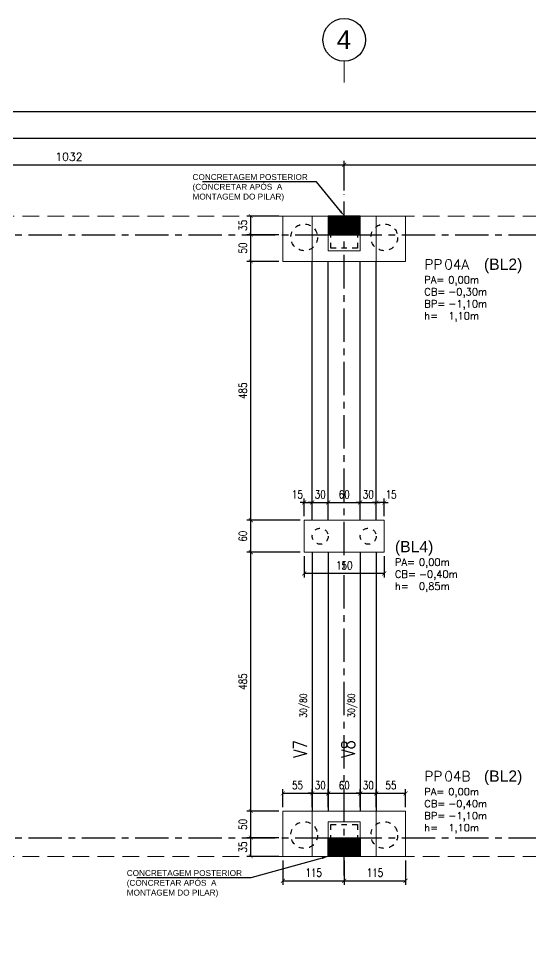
# Model space of a CAD drawing. Header units: millimetres. Extents: x 1792.4 to 1850.9, y 123.2 to 195.3.
# Drawn here: x 1828.24 to 1837.84, y 159.24 to 176.63 of the extents above; entities that cross this region are included whole.
import ezdxf
from ezdxf import colors
from ezdxf.entities.mleader import LeaderData, LeaderLine
from ezdxf.math import Vec2, Vec3

# ---------------------------------------------------------------- set-up
doc = ezdxf.new("R2010")
doc.units = ezdxf.units.MM
doc.header["$LTSCALE"] = 0.5
for name, pattern in [('CENTER', [2, 1.25, -0.25, 0.25, -0.25]), ('Hidden', [0.007144, 0.004763, -0.002381]), ('HIDDEN2', [0.1875, 0.125, -0.0625])]:
    doc.linetypes.add(name, pattern=pattern)
doc.layers.get('0').update_dxf_attribs({"color": 1})
for name, color, linetype in [('11', 3, 'Continuous'), ('227', 2, 'Continuous'), ('8', 3, 'Continuous'), ('concretagem posterior', 10, 'Continuous'), ('COTAS', 1, 'Continuous'), ('Descrição Pilar', 4, 'Continuous'), ('EIXOS', 242, 'CENTER'), ('ESTACAS', 2, 'Continuous'), ('PILAR', 5, 'Continuous'), ('vigas', 3, 'Continuous')]:
    doc.layers.add(name, color=color, linetype=linetype)
for name, color, linetype, lineweight in [('_Hidden_', 7, 'Hidden', 9), ('BLOCOS', 3, 'Continuous', 9), ('Grids', 7, 'Continuous', 9)]:
    doc.layers.add(name, color=color, linetype=linetype, lineweight=lineweight)
doc.styles.add('Arial', font='arial.ttf', dxfattribs={"height": 0.1875})
doc.styles.add('ROMANS', font='romans.shx')
doc.styles.add('ROMANS2', font='romans.shx', dxfattribs={"width": 0.8})
doc.styles.add('SANB', font='sas_____.pfb')
doc.styles.add('SIMPLEX', font='SIMPLEX.shx', dxfattribs={"width": 0.8})
doc.dimstyles.new('75', dxfattribs={"dimtxt": 0.15, "dimasz": 0.075, "dimexe": 0.075, "dimexo": 0.075, "dimgap": 0.075, "dimtad": 1, "dimdec": 1, "dimlfac": 100, "dimrnd": 0.4995, "dimdsep": 46, "dimtxsty": 'ROMANS', "dimblk": 'ARCHTICK', "dimcen": 0.075, "dimclrd": 1, "dimclre": 1, "dimclrt": 2, "dimadec": 0, "dimazin": 0, "dimtfac": 1, "dimtdec": 1, "dimtix": 1, "dimtmove": 0, "dimatfit": 0, "dimldrblk": 'ARCHTICK', "dimfxl": 1, "dimtolj": 1, "dimtzin": 0, "dimarcsym": 0})
doc.dimstyles.new('75e', dxfattribs={"dimtxt": 0.15, "dimasz": 0.075, "dimexe": 0.075, "dimexo": 0.075, "dimgap": 0.075, "dimtad": 1, "dimdec": 1, "dimlfac": 100, "dimrnd": 0.5, "dimdsep": 46, "dimtxsty": 'ROMANS2', "dimblk": 'ARCHTICK', "dimcen": 0.075, "dimclrd": 1, "dimclre": 1, "dimclrt": 2, "dimadec": 0, "dimazin": 0, "dimtfac": 1, "dimtdec": 1, "dimtix": 1, "dimtmove": 0, "dimatfit": 0, "dimldrblk": 'ARCHTICK', "dimfxl": 1, "dimtolj": 1, "dimtzin": 0, "dimarcsym": 0})
pattern_1 = [(45, (149.879941, -190.253245), (-0.01234785217, 0.01234785217), [])]

# ---------------------------------------------------------------- blocks, each defined once
blk = doc.blocks.new('Grid - M_Cabeça da grade - Círculo _Padrão_ 2-409905-01_ Locação de Pilares')
at = {"layer": 'Grids'}
blk.add_line((0, 0.021), (0, 0.017), dxfattribs=at)
at = {"layer": 'Grids', "color": 146, "lineweight": 25, "true_color": 0x006b77}
blk.add_circle((0, 0.025), 0.004, dxfattribs=at)
blk = doc.blocks.new('_ArchTick')
at = {"color": 0, "linetype": 'ByBlock', "const_width": 0.15}
blk.add_lwpolyline([(-0.5, -0.5), (0.5, 0.5)], dxfattribs=at)
blk = doc.blocks.new('*D53')
at = {"layer": 'COTAS', "color": 1, "lineweight": -2, "transparency": 16777216}
for p, q in [((1803.388, 173.401), (1803.388, 174.461)), ((1844.668, 173.401), (1844.668, 174.461)), ((1803.388, 174.386), (1844.668, 174.386))]:
    blk.add_line(p, q, dxfattribs=at)
at = {"layer": 'DEFPOINTS', "color": 0, "transparency": 16777216}
for p in [(1844.668, 174.386), (1803.388, 173.326), (1844.668, 173.326)]:
    blk.add_point(p, dxfattribs=at)
at = {"layer": 'COTAS', "color": 1, "lineweight": -2, "transparency": 16777216, "xscale": 0.075, "yscale": 0.075, "zscale": 0.075, "rotation": 180}
blk.add_blockref('_ArchTick', (1803.388, 174.386), dxfattribs=at)
at = {"layer": 'COTAS', "color": 1, "lineweight": -2, "transparency": 16777216, "xscale": 0.075, "yscale": 0.075, "zscale": 0.075}
blk.add_blockref('_ArchTick', (1844.668, 174.386), dxfattribs=at)
at = {"layer": 'COTAS', "color": 2, "transparency": 16777216, "insert": (1824.028, 174.536), "char_height": 0.15, "width": 1.36261, "attachment_point": 5, "style": 'ROMANS'}
blk.add_mtext('\\A1;4128', dxfattribs=at)
blk = doc.blocks.new('*D56')
at = {"layer": 'COTAS', "color": 1, "lineweight": -2, "transparency": 16777216}
for p, q in [((1824.028, 173.401), (1824.028, 173.961)), ((1824.028, 173.886), (1834.348, 173.886)), ((1834.348, 173.401), (1834.348, 173.961))]:
    blk.add_line(p, q, dxfattribs=at)
at = {"layer": 'DEFPOINTS', "color": 0, "transparency": 16777216}
for p in [(1834.348, 173.886), (1824.028, 173.326), (1834.348, 173.326)]:
    blk.add_point(p, dxfattribs=at)
at = {"layer": 'COTAS', "color": 1, "lineweight": -2, "transparency": 16777216, "xscale": 0.075, "yscale": 0.075, "zscale": 0.075, "rotation": 180}
blk.add_blockref('_ArchTick', (1824.028, 173.886), dxfattribs=at)
at = {"layer": 'COTAS', "color": 1, "lineweight": -2, "transparency": 16777216, "xscale": 0.075, "yscale": 0.075, "zscale": 0.075}
blk.add_blockref('_ArchTick', (1834.348, 173.886), dxfattribs=at)
at = {"layer": 'COTAS', "color": 2, "transparency": 16777216, "insert": (1829.188, 174.036), "char_height": 0.15, "width": 1.36261, "attachment_point": 5, "style": 'ROMANS'}
blk.add_mtext('\\A1;1032', dxfattribs=at)
blk = doc.blocks.new('*D57')
at = {"layer": 'COTAS', "color": 1, "lineweight": -2, "transparency": 16777216}
for p, q in [((1834.348, 173.401), (1834.348, 173.961)), ((1834.348, 173.886), (1844.668, 173.886)), ((1844.668, 173.401), (1844.668, 173.961))]:
    blk.add_line(p, q, dxfattribs=at)
at = {"layer": 'DEFPOINTS', "color": 0, "transparency": 16777216}
for p in [(1844.668, 173.886), (1834.348, 173.326), (1844.668, 173.326)]:
    blk.add_point(p, dxfattribs=at)
at = {"layer": 'COTAS', "color": 1, "lineweight": -2, "transparency": 16777216, "xscale": 0.075, "yscale": 0.075, "zscale": 0.075, "rotation": 180}
blk.add_blockref('_ArchTick', (1834.348, 173.886), dxfattribs=at)
at = {"layer": 'COTAS', "color": 1, "lineweight": -2, "transparency": 16777216, "xscale": 0.075, "yscale": 0.075, "zscale": 0.075}
blk.add_blockref('_ArchTick', (1844.668, 173.886), dxfattribs=at)
at = {"layer": 'COTAS', "color": 2, "transparency": 16777216, "insert": (1839.508, 174.036), "char_height": 0.15, "width": 1.36261, "attachment_point": 5, "style": 'ROMANS'}
blk.add_mtext('\\A1;1032', dxfattribs=at)
blk = doc.blocks.new('*D64')
at = {"layer": 'COTAS', "color": 1, "lineweight": -2, "transparency": 16777216}
for p, q in [((1802.588, 173.001), (1802.588, 174.961)), ((1844.988, 172.996), (1844.988, 174.961)), ((1802.588, 174.886), (1844.988, 174.886))]:
    blk.add_line(p, q, dxfattribs=at)
at = {"layer": 'DEFPOINTS', "color": 0, "transparency": 16777216}
for p in [(1844.988, 174.886), (1802.588, 172.926), (1844.988, 172.921)]:
    blk.add_point(p, dxfattribs=at)
at = {"layer": 'COTAS', "color": 1, "lineweight": -2, "transparency": 16777216, "xscale": 0.075, "yscale": 0.075, "zscale": 0.075, "rotation": 180}
blk.add_blockref('_ArchTick', (1802.588, 174.886), dxfattribs=at)
at = {"layer": 'COTAS', "color": 1, "lineweight": -2, "transparency": 16777216, "xscale": 0.075, "yscale": 0.075, "zscale": 0.075}
blk.add_blockref('_ArchTick', (1844.988, 174.886), dxfattribs=at)
at = {"layer": 'COTAS', "color": 2, "transparency": 16777216, "insert": (1823.788, 175.036), "char_height": 0.15, "width": 1.36261, "attachment_point": 5, "style": 'ROMANS'}
blk.add_mtext('\\A1;4240', dxfattribs=at)
blk = doc.blocks.new('*D164')
at = {"layer": 'COTAS', "color": 1, "lineweight": -2, "transparency": 16777216}
for p, q in [((1833.123, 161.276), (1832.522, 161.276)), ((1832.597, 160.926), (1832.597, 161.276)), ((1833.123, 160.926), (1832.522, 160.926))]:
    blk.add_line(p, q, dxfattribs=at)
at = {"layer": 'DEFPOINTS', "color": 0, "transparency": 16777216}
for p in [(1832.597, 161.276), (1833.198, 161.276), (1833.198, 160.926)]:
    blk.add_point(p, dxfattribs=at)
at = {"layer": 'COTAS', "color": 1, "lineweight": -2, "transparency": 16777216, "xscale": 0.075, "yscale": 0.075, "zscale": 0.075}
for p, rotation in [((1832.597, 161.276), 90), ((1832.597, 160.926), 270)]:
    blk.add_blockref('_ArchTick', p, dxfattribs=dict(at, rotation=rotation))
at = {"layer": 'COTAS', "color": 2, "transparency": 16777216, "insert": (1832.447, 161.101), "char_height": 0.15, "attachment_point": 5, "rotation": 90, "style": 'ROMANS2'}
blk.add_mtext('\\A1;35', dxfattribs=at)
blk = doc.blocks.new('*D165')
at = {"layer": 'COTAS', "color": 1, "lineweight": -2, "transparency": 16777216}
for p, q in [((1833.123, 161.776), (1832.522, 161.776)), ((1832.597, 161.276), (1832.597, 161.776)), ((1833.123, 161.276), (1832.522, 161.276))]:
    blk.add_line(p, q, dxfattribs=at)
at = {"layer": 'DEFPOINTS', "color": 0, "transparency": 16777216}
for p in [(1832.597, 161.776), (1833.198, 161.776), (1833.198, 161.276)]:
    blk.add_point(p, dxfattribs=at)
at = {"layer": 'COTAS', "color": 1, "lineweight": -2, "transparency": 16777216, "xscale": 0.075, "yscale": 0.075, "zscale": 0.075}
for p, rotation in [((1832.597, 161.776), 90), ((1832.597, 161.276), 270)]:
    blk.add_blockref('_ArchTick', p, dxfattribs=dict(at, rotation=rotation))
at = {"layer": 'COTAS', "color": 2, "transparency": 16777216, "insert": (1832.447, 161.526), "char_height": 0.15, "attachment_point": 5, "rotation": 90, "style": 'ROMANS2'}
blk.add_mtext('\\A1;50', dxfattribs=at)
blk = doc.blocks.new('*D166')
at = {"layer": 'COTAS', "color": 1, "lineweight": -2, "transparency": 16777216}
for p, q in [((1833.523, 166.626), (1832.522, 166.626)), ((1832.597, 161.776), (1832.597, 166.626)), ((1833.123, 161.776), (1832.522, 161.776))]:
    blk.add_line(p, q, dxfattribs=at)
at = {"layer": 'DEFPOINTS', "color": 0, "transparency": 16777216}
for p in [(1832.597, 166.626), (1833.598, 166.626), (1833.198, 161.776)]:
    blk.add_point(p, dxfattribs=at)
at = {"layer": 'COTAS', "color": 1, "lineweight": -2, "transparency": 16777216, "xscale": 0.075, "yscale": 0.075, "zscale": 0.075}
for p, rotation in [((1832.597, 166.626), 90), ((1832.597, 161.776), 270)]:
    blk.add_blockref('_ArchTick', p, dxfattribs=dict(at, rotation=rotation))
at = {"layer": 'COTAS', "color": 2, "transparency": 16777216, "insert": (1832.447, 164.201), "char_height": 0.15, "attachment_point": 5, "rotation": 90, "style": 'ROMANS2'}
blk.add_mtext('\\A1;485', dxfattribs=at)
blk = doc.blocks.new('*D167')
at = {"layer": 'COTAS', "color": 1, "lineweight": -2, "transparency": 16777216}
for p, q in [((1833.523, 167.226), (1832.522, 167.226)), ((1832.597, 166.626), (1832.597, 167.226)), ((1833.523, 166.626), (1832.522, 166.626))]:
    blk.add_line(p, q, dxfattribs=at)
at = {"layer": 'DEFPOINTS', "color": 0, "transparency": 16777216}
for p in [(1832.597, 167.226), (1833.598, 167.226), (1833.598, 166.626)]:
    blk.add_point(p, dxfattribs=at)
at = {"layer": 'COTAS', "color": 1, "lineweight": -2, "transparency": 16777216, "xscale": 0.075, "yscale": 0.075, "zscale": 0.075}
for p, rotation in [((1832.597, 167.226), 90), ((1832.597, 166.626), 270)]:
    blk.add_blockref('_ArchTick', p, dxfattribs=dict(at, rotation=rotation))
at = {"layer": 'COTAS', "color": 2, "transparency": 16777216, "insert": (1832.447, 166.926), "char_height": 0.15, "attachment_point": 5, "rotation": 90, "style": 'ROMANS2'}
blk.add_mtext('\\A1;60', dxfattribs=at)
blk = doc.blocks.new('*D168')
at = {"layer": 'COTAS', "color": 1, "lineweight": -2, "transparency": 16777216}
for p, q in [((1833.123, 172.076), (1832.522, 172.076)), ((1832.597, 167.226), (1832.597, 172.076)), ((1833.523, 167.226), (1832.522, 167.226))]:
    blk.add_line(p, q, dxfattribs=at)
at = {"layer": 'DEFPOINTS', "color": 0, "transparency": 16777216}
for p in [(1832.597, 172.076), (1833.198, 172.076), (1833.598, 167.226)]:
    blk.add_point(p, dxfattribs=at)
at = {"layer": 'COTAS', "color": 1, "lineweight": -2, "transparency": 16777216, "xscale": 0.075, "yscale": 0.075, "zscale": 0.075}
for p, rotation in [((1832.597, 172.076), 90), ((1832.597, 167.226), 270)]:
    blk.add_blockref('_ArchTick', p, dxfattribs=dict(at, rotation=rotation))
at = {"layer": 'COTAS', "color": 2, "transparency": 16777216, "insert": (1832.447, 169.651), "char_height": 0.15, "attachment_point": 5, "rotation": 90, "style": 'ROMANS2'}
blk.add_mtext('\\A1;485', dxfattribs=at)
blk = doc.blocks.new('*D169')
at = {"layer": 'COTAS', "color": 1, "lineweight": -2, "transparency": 16777216}
for p, q in [((1833.123, 172.576), (1832.522, 172.576)), ((1832.597, 172.076), (1832.597, 172.576)), ((1833.123, 172.076), (1832.522, 172.076))]:
    blk.add_line(p, q, dxfattribs=at)
at = {"layer": 'DEFPOINTS', "color": 0, "transparency": 16777216}
for p in [(1832.597, 172.576), (1833.198, 172.576), (1833.198, 172.076)]:
    blk.add_point(p, dxfattribs=at)
at = {"layer": 'COTAS', "color": 1, "lineweight": -2, "transparency": 16777216, "xscale": 0.075, "yscale": 0.075, "zscale": 0.075}
for p, rotation in [((1832.597, 172.576), 90), ((1832.597, 172.076), 270)]:
    blk.add_blockref('_ArchTick', p, dxfattribs=dict(at, rotation=rotation))
at = {"layer": 'COTAS', "color": 2, "transparency": 16777216, "insert": (1832.447, 172.326), "char_height": 0.15, "attachment_point": 5, "rotation": 90, "style": 'ROMANS2'}
blk.add_mtext('\\A1;50', dxfattribs=at)
blk = doc.blocks.new('*D170')
at = {"layer": 'COTAS', "color": 1, "lineweight": -2, "transparency": 16777216}
for p, q in [((1833.123, 172.926), (1832.522, 172.926)), ((1832.597, 172.576), (1832.597, 172.926)), ((1833.123, 172.576), (1832.522, 172.576))]:
    blk.add_line(p, q, dxfattribs=at)
at = {"layer": 'DEFPOINTS', "color": 0, "transparency": 16777216}
for p in [(1832.597, 172.926), (1833.198, 172.926), (1833.198, 172.576)]:
    blk.add_point(p, dxfattribs=at)
at = {"layer": 'COTAS', "color": 1, "lineweight": -2, "transparency": 16777216, "xscale": 0.075, "yscale": 0.075, "zscale": 0.075}
for p, rotation in [((1832.597, 172.926), 90), ((1832.597, 172.576), 270)]:
    blk.add_blockref('_ArchTick', p, dxfattribs=dict(at, rotation=rotation))
at = {"layer": 'COTAS', "color": 2, "transparency": 16777216, "insert": (1832.447, 172.751), "char_height": 0.15, "attachment_point": 5, "rotation": 90, "style": 'ROMANS2'}
blk.add_mtext('\\A1;35', dxfattribs=at)
blk = doc.blocks.new('*D176')
at = {"layer": 'COTAS', "color": 1, "lineweight": -2, "transparency": 16777216}
for p, q in [((1833.198, 160.851), (1833.198, 160.396)), ((1834.348, 160.851), (1834.348, 160.396)), ((1833.198, 160.471), (1834.348, 160.471))]:
    blk.add_line(p, q, dxfattribs=at)
at = {"layer": 'DEFPOINTS', "color": 0, "transparency": 16777216}
for p in [(1833.198, 160.926), (1834.348, 160.926), (1834.348, 160.471)]:
    blk.add_point(p, dxfattribs=at)
at = {"layer": 'COTAS', "color": 1, "lineweight": -2, "transparency": 16777216, "xscale": 0.075, "yscale": 0.075, "zscale": 0.075, "rotation": 180}
blk.add_blockref('_ArchTick', (1833.198, 160.471), dxfattribs=at)
at = {"layer": 'COTAS', "color": 1, "lineweight": -2, "transparency": 16777216, "xscale": 0.075, "yscale": 0.075, "zscale": 0.075}
blk.add_blockref('_ArchTick', (1834.348, 160.471), dxfattribs=at)
at = {"layer": 'COTAS', "color": 2, "transparency": 16777216, "insert": (1833.773, 160.621), "char_height": 0.15, "attachment_point": 5, "style": 'ROMANS2'}
blk.add_mtext('\\A1;115', dxfattribs=at)
blk = doc.blocks.new('*D177')
at = {"layer": 'COTAS', "color": 1, "lineweight": -2, "transparency": 16777216}
for p, q in [((1834.348, 160.851), (1834.348, 160.396)), ((1835.498, 160.851), (1835.498, 160.396)), ((1834.348, 160.471), (1835.498, 160.471))]:
    blk.add_line(p, q, dxfattribs=at)
at = {"layer": 'DEFPOINTS', "color": 0, "transparency": 16777216}
for p in [(1834.348, 160.926), (1835.498, 160.926), (1835.498, 160.471)]:
    blk.add_point(p, dxfattribs=at)
at = {"layer": 'COTAS', "color": 1, "lineweight": -2, "transparency": 16777216, "xscale": 0.075, "yscale": 0.075, "zscale": 0.075, "rotation": 180}
blk.add_blockref('_ArchTick', (1834.348, 160.471), dxfattribs=at)
at = {"layer": 'COTAS', "color": 1, "lineweight": -2, "transparency": 16777216, "xscale": 0.075, "yscale": 0.075, "zscale": 0.075}
blk.add_blockref('_ArchTick', (1835.498, 160.471), dxfattribs=at)
at = {"layer": 'COTAS', "color": 2, "transparency": 16777216, "insert": (1834.923, 160.621), "char_height": 0.15, "attachment_point": 5, "style": 'ROMANS2'}
blk.add_mtext('\\A1;115', dxfattribs=at)
blk = doc.blocks.new('*D178')
at = {"layer": 'COTAS', "color": 1, "lineweight": -2, "transparency": 16777216}
for p, q in [((1833.198, 161.851), (1833.198, 162.183)), ((1833.198, 162.108), (1833.748, 162.108)), ((1833.748, 161.851), (1833.748, 162.183))]:
    blk.add_line(p, q, dxfattribs=at)
at = {"layer": 'DEFPOINTS', "color": 0, "transparency": 16777216}
for p in [(1833.748, 162.108), (1833.198, 161.776), (1833.748, 161.776)]:
    blk.add_point(p, dxfattribs=at)
at = {"layer": 'COTAS', "color": 1, "lineweight": -2, "transparency": 16777216, "xscale": 0.075, "yscale": 0.075, "zscale": 0.075, "rotation": 180}
blk.add_blockref('_ArchTick', (1833.198, 162.108), dxfattribs=at)
at = {"layer": 'COTAS', "color": 1, "lineweight": -2, "transparency": 16777216, "xscale": 0.075, "yscale": 0.075, "zscale": 0.075}
blk.add_blockref('_ArchTick', (1833.748, 162.108), dxfattribs=at)
at = {"layer": 'COTAS', "color": 2, "transparency": 16777216, "insert": (1833.473, 162.258), "char_height": 0.15, "attachment_point": 5, "style": 'ROMANS2'}
blk.add_mtext('\\A1;55', dxfattribs=at)
blk = doc.blocks.new('*D179')
at = {"layer": 'COTAS', "color": 1, "lineweight": -2, "transparency": 16777216}
for p, q in [((1833.748, 162.108), (1833.673, 162.108)), ((1833.748, 161.851), (1833.748, 162.183)), ((1833.748, 162.108), (1834.048, 162.108)), ((1834.048, 161.851), (1834.048, 162.183)), ((1834.048, 162.108), (1834.123, 162.108))]:
    blk.add_line(p, q, dxfattribs=at)
at = {"layer": 'DEFPOINTS', "color": 0, "transparency": 16777216}
for p in [(1834.048, 162.108), (1833.748, 161.776), (1834.048, 161.776)]:
    blk.add_point(p, dxfattribs=at)
at = {"layer": 'COTAS', "color": 1, "lineweight": -2, "transparency": 16777216, "xscale": 0.075, "yscale": 0.075, "zscale": 0.075}
blk.add_blockref('_ArchTick', (1833.748, 162.108), dxfattribs=at)
at = {"layer": 'COTAS', "color": 1, "lineweight": -2, "transparency": 16777216, "xscale": 0.075, "yscale": 0.075, "zscale": 0.075, "rotation": 180}
blk.add_blockref('_ArchTick', (1834.048, 162.108), dxfattribs=at)
at = {"layer": 'COTAS', "color": 2, "transparency": 16777216, "insert": (1833.898, 162.258), "char_height": 0.15, "attachment_point": 5, "style": 'ROMANS2'}
blk.add_mtext('\\A1;30', dxfattribs=at)
blk = doc.blocks.new('*D180')
at = {"layer": 'COTAS', "color": 1, "lineweight": -2, "transparency": 16777216}
for p, q in [((1834.048, 161.851), (1834.048, 162.183)), ((1834.048, 162.108), (1834.648, 162.108)), ((1834.648, 161.851), (1834.648, 162.183))]:
    blk.add_line(p, q, dxfattribs=at)
at = {"layer": 'DEFPOINTS', "color": 0, "transparency": 16777216}
for p in [(1834.648, 162.108), (1834.048, 161.776), (1834.648, 161.776)]:
    blk.add_point(p, dxfattribs=at)
at = {"layer": 'COTAS', "color": 1, "lineweight": -2, "transparency": 16777216, "xscale": 0.075, "yscale": 0.075, "zscale": 0.075, "rotation": 180}
blk.add_blockref('_ArchTick', (1834.048, 162.108), dxfattribs=at)
at = {"layer": 'COTAS', "color": 1, "lineweight": -2, "transparency": 16777216, "xscale": 0.075, "yscale": 0.075, "zscale": 0.075}
blk.add_blockref('_ArchTick', (1834.648, 162.108), dxfattribs=at)
at = {"layer": 'COTAS', "color": 2, "transparency": 16777216, "insert": (1834.348, 162.258), "char_height": 0.15, "attachment_point": 5, "style": 'ROMANS2'}
blk.add_mtext('\\A1;60', dxfattribs=at)
blk = doc.blocks.new('*D181')
at = {"layer": 'COTAS', "color": 1, "lineweight": -2, "transparency": 16777216}
for p, q in [((1834.648, 162.108), (1834.573, 162.108)), ((1834.648, 161.851), (1834.648, 162.183)), ((1834.648, 162.108), (1834.948, 162.108)), ((1834.948, 161.851), (1834.948, 162.183)), ((1834.948, 162.108), (1835.023, 162.108))]:
    blk.add_line(p, q, dxfattribs=at)
at = {"layer": 'DEFPOINTS', "color": 0, "transparency": 16777216}
for p in [(1834.948, 162.108), (1834.648, 161.776), (1834.948, 161.776)]:
    blk.add_point(p, dxfattribs=at)
at = {"layer": 'COTAS', "color": 1, "lineweight": -2, "transparency": 16777216, "xscale": 0.075, "yscale": 0.075, "zscale": 0.075}
blk.add_blockref('_ArchTick', (1834.648, 162.108), dxfattribs=at)
at = {"layer": 'COTAS', "color": 1, "lineweight": -2, "transparency": 16777216, "xscale": 0.075, "yscale": 0.075, "zscale": 0.075, "rotation": 180}
blk.add_blockref('_ArchTick', (1834.948, 162.108), dxfattribs=at)
at = {"layer": 'COTAS', "color": 2, "transparency": 16777216, "insert": (1834.798, 162.258), "char_height": 0.15, "attachment_point": 5, "style": 'ROMANS2'}
blk.add_mtext('\\A1;30', dxfattribs=at)
blk = doc.blocks.new('*D182')
at = {"layer": 'COTAS', "color": 1, "lineweight": -2, "transparency": 16777216}
for p, q in [((1834.948, 161.851), (1834.948, 162.183)), ((1834.948, 162.108), (1835.498, 162.108)), ((1835.498, 161.851), (1835.498, 162.183))]:
    blk.add_line(p, q, dxfattribs=at)
at = {"layer": 'DEFPOINTS', "color": 0, "transparency": 16777216}
for p in [(1835.498, 162.108), (1834.948, 161.776), (1835.498, 161.776)]:
    blk.add_point(p, dxfattribs=at)
at = {"layer": 'COTAS', "color": 1, "lineweight": -2, "transparency": 16777216, "xscale": 0.075, "yscale": 0.075, "zscale": 0.075, "rotation": 180}
blk.add_blockref('_ArchTick', (1834.948, 162.108), dxfattribs=at)
at = {"layer": 'COTAS', "color": 1, "lineweight": -2, "transparency": 16777216, "xscale": 0.075, "yscale": 0.075, "zscale": 0.075}
blk.add_blockref('_ArchTick', (1835.498, 162.108), dxfattribs=at)
at = {"layer": 'COTAS', "color": 2, "transparency": 16777216, "insert": (1835.223, 162.258), "char_height": 0.15, "attachment_point": 5, "style": 'ROMANS2'}
blk.add_mtext('\\A1;55', dxfattribs=at)
blk = doc.blocks.new('*D172')
at = {"layer": 'COTAS', "color": 1, "lineweight": -2, "transparency": 16777216}
for p, q in [((1833.598, 167.301), (1833.598, 167.633)), ((1833.748, 167.301), (1833.748, 167.633)), ((1833.598, 167.558), (1833.523, 167.558)), ((1833.598, 167.558), (1833.748, 167.558)), ((1833.748, 167.558), (1833.823, 167.558))]:
    blk.add_line(p, q, dxfattribs=at)
at = {"layer": 'DEFPOINTS', "color": 0, "transparency": 16777216}
for p in [(1833.748, 167.558), (1833.598, 167.226), (1833.748, 167.226)]:
    blk.add_point(p, dxfattribs=at)
at = {"layer": 'COTAS', "color": 1, "lineweight": -2, "transparency": 16777216, "xscale": 0.075, "yscale": 0.075, "zscale": 0.075}
blk.add_blockref('_ArchTick', (1833.598, 167.558), dxfattribs=at)
at = {"layer": 'COTAS', "color": 1, "lineweight": -2, "transparency": 16777216, "xscale": 0.075, "yscale": 0.075, "zscale": 0.075, "rotation": 180}
blk.add_blockref('_ArchTick', (1833.748, 167.558), dxfattribs=at)
at = {"layer": 'COTAS', "color": 2, "transparency": 16777216, "insert": (1833.469, 167.708), "char_height": 0.15, "attachment_point": 5, "style": 'ROMANS2'}
blk.add_mtext('\\A1;15', dxfattribs=at)
blk = doc.blocks.new('*D173')
at = {"layer": 'COTAS', "color": 1, "lineweight": -2, "transparency": 16777216}
for p, q in [((1833.748, 167.301), (1833.748, 167.633)), ((1834.048, 167.301), (1834.048, 167.633)), ((1833.748, 167.558), (1833.673, 167.558)), ((1833.748, 167.558), (1834.048, 167.558)), ((1834.048, 167.558), (1834.123, 167.558))]:
    blk.add_line(p, q, dxfattribs=at)
at = {"layer": 'DEFPOINTS', "color": 0, "transparency": 16777216}
for p in [(1834.048, 167.558), (1833.748, 167.226), (1834.048, 167.226)]:
    blk.add_point(p, dxfattribs=at)
at = {"layer": 'COTAS', "color": 1, "lineweight": -2, "transparency": 16777216, "xscale": 0.075, "yscale": 0.075, "zscale": 0.075}
blk.add_blockref('_ArchTick', (1833.748, 167.558), dxfattribs=at)
at = {"layer": 'COTAS', "color": 1, "lineweight": -2, "transparency": 16777216, "xscale": 0.075, "yscale": 0.075, "zscale": 0.075, "rotation": 180}
blk.add_blockref('_ArchTick', (1834.048, 167.558), dxfattribs=at)
at = {"layer": 'COTAS', "color": 2, "transparency": 16777216, "insert": (1833.898, 167.708), "char_height": 0.15, "attachment_point": 5, "style": 'ROMANS2'}
blk.add_mtext('\\A1;30', dxfattribs=at)
blk = doc.blocks.new('*D174')
at = {"layer": 'COTAS', "color": 1, "lineweight": -2, "transparency": 16777216}
for p, q in [((1834.048, 167.301), (1834.048, 167.633)), ((1834.648, 167.301), (1834.648, 167.633)), ((1834.048, 167.558), (1834.648, 167.558))]:
    blk.add_line(p, q, dxfattribs=at)
at = {"layer": 'DEFPOINTS', "color": 0, "transparency": 16777216}
for p in [(1834.648, 167.558), (1834.048, 167.226), (1834.648, 167.226)]:
    blk.add_point(p, dxfattribs=at)
at = {"layer": 'COTAS', "color": 1, "lineweight": -2, "transparency": 16777216, "xscale": 0.075, "yscale": 0.075, "zscale": 0.075, "rotation": 180}
blk.add_blockref('_ArchTick', (1834.048, 167.558), dxfattribs=at)
at = {"layer": 'COTAS', "color": 1, "lineweight": -2, "transparency": 16777216, "xscale": 0.075, "yscale": 0.075, "zscale": 0.075}
blk.add_blockref('_ArchTick', (1834.648, 167.558), dxfattribs=at)
at = {"layer": 'COTAS', "color": 2, "transparency": 16777216, "insert": (1834.348, 167.708), "char_height": 0.15, "attachment_point": 5, "style": 'ROMANS2'}
blk.add_mtext('\\A1;60', dxfattribs=at)
blk = doc.blocks.new('*D175')
at = {"layer": 'COTAS', "color": 1, "lineweight": -2, "transparency": 16777216}
for p, q in [((1834.648, 167.301), (1834.648, 167.633)), ((1834.948, 167.301), (1834.948, 167.633)), ((1834.648, 167.558), (1834.573, 167.558)), ((1834.648, 167.558), (1834.948, 167.558)), ((1834.948, 167.558), (1835.023, 167.558))]:
    blk.add_line(p, q, dxfattribs=at)
at = {"layer": 'DEFPOINTS', "color": 0, "transparency": 16777216}
for p in [(1834.948, 167.558), (1834.648, 167.226), (1834.948, 167.226)]:
    blk.add_point(p, dxfattribs=at)
at = {"layer": 'COTAS', "color": 1, "lineweight": -2, "transparency": 16777216, "xscale": 0.075, "yscale": 0.075, "zscale": 0.075}
blk.add_blockref('_ArchTick', (1834.648, 167.558), dxfattribs=at)
at = {"layer": 'COTAS', "color": 1, "lineweight": -2, "transparency": 16777216, "xscale": 0.075, "yscale": 0.075, "zscale": 0.075, "rotation": 180}
blk.add_blockref('_ArchTick', (1834.948, 167.558), dxfattribs=at)
at = {"layer": 'COTAS', "color": 2, "transparency": 16777216, "insert": (1834.798, 167.708), "char_height": 0.15, "attachment_point": 5, "style": 'ROMANS2'}
blk.add_mtext('\\A1;30', dxfattribs=at)
blk = doc.blocks.new('*D171')
at = {"layer": 'COTAS', "color": 1, "lineweight": -2, "transparency": 16777216}
for p, q in [((1834.948, 167.301), (1834.948, 167.633)), ((1835.098, 167.301), (1835.098, 167.633)), ((1834.948, 167.558), (1834.873, 167.558)), ((1835.098, 167.558), (1834.948, 167.558)), ((1835.098, 167.558), (1835.173, 167.558))]:
    blk.add_line(p, q, dxfattribs=at)
at = {"layer": 'DEFPOINTS', "color": 0, "transparency": 16777216}
for p in [(1834.948, 167.558), (1834.948, 167.226), (1835.098, 167.226)]:
    blk.add_point(p, dxfattribs=at)
at = {"layer": 'COTAS', "color": 1, "lineweight": -2, "transparency": 16777216, "xscale": 0.075, "yscale": 0.075, "zscale": 0.075}
blk.add_blockref('_ArchTick', (1834.948, 167.558), dxfattribs=at)
at = {"layer": 'COTAS', "color": 1, "lineweight": -2, "transparency": 16777216, "xscale": 0.075, "yscale": 0.075, "zscale": 0.075, "rotation": 180}
blk.add_blockref('_ArchTick', (1835.098, 167.558), dxfattribs=at)
at = {"layer": 'COTAS', "color": 2, "transparency": 16777216, "insert": (1835.227, 167.708), "char_height": 0.15, "attachment_point": 5, "style": 'ROMANS2'}
blk.add_mtext('\\A1;15', dxfattribs=at)
blk = doc.blocks.new('*D230')
at = {"layer": 'COTAS', "color": 1, "lineweight": -2, "transparency": 16777216}
for p, q in [((1833.598, 166.551), (1833.598, 166.153)), ((1835.098, 166.551), (1835.098, 166.153)), ((1835.098, 166.228), (1833.598, 166.228))]:
    blk.add_line(p, q, dxfattribs=at)
at = {"layer": 'DEFPOINTS', "color": 0, "transparency": 16777216}
for p in [(1833.598, 166.626), (1835.098, 166.626), (1833.598, 166.228)]:
    blk.add_point(p, dxfattribs=at)
at = {"layer": 'COTAS', "color": 1, "lineweight": -2, "transparency": 16777216, "xscale": 0.075, "yscale": 0.075, "zscale": 0.075, "rotation": 180}
blk.add_blockref('_ArchTick', (1833.598, 166.228), dxfattribs=at)
at = {"layer": 'COTAS', "color": 1, "lineweight": -2, "transparency": 16777216, "xscale": 0.075, "yscale": 0.075, "zscale": 0.075}
blk.add_blockref('_ArchTick', (1835.098, 166.228), dxfattribs=at)
at = {"layer": 'COTAS', "color": 2, "transparency": 16777216, "insert": (1834.348, 166.378), "char_height": 0.15, "attachment_point": 5, "style": 'ROMANS2'}
blk.add_mtext('\\A1;150', dxfattribs=at)

msp = doc.modelspace()

# ---------------------------------------------------------------- hatches: boundary and pattern name
at = {"layer": 'concretagem posterior', "linetype": 'Continuous', "ltscale": 0.5}
h = msp.add_hatch(dxfattribs=at)
h.set_pattern_fill('ANSI31', color=10, scale=0.0055)
h.set_pattern_definition(pattern_1)
h.paths.add_polyline_path([(1834.6477, 172.5758), (1834.6477, 172.9258), (1834.0477, 172.9258), (1834.0477, 172.5758)])
h = msp.add_hatch(dxfattribs=at)
h.set_pattern_fill('ANSI31', color=10, scale=0.0055)
h.set_pattern_definition(pattern_1)
h.paths.add_polyline_path([(1834.0477, 161.2758), (1834.0477, 160.9258), (1834.6477, 160.9258), (1834.6477, 161.2758)])

# ---------------------------------------------------------------- linework, layer by layer
at = {"layer": '_Hidden_', "color": 150, "linetype": 'HIDDEN2', "ltscale": 5, "true_color": 0x0080ff}
for p, q in [((1802.0677, 172.9258), (1844.9877, 172.9258)), ((1802.0677, 160.9258), (1844.9877, 160.9258))]:
    msp.add_line(p, q, dxfattribs=at)
at = {"layer": 'BLOCOS'}
for points in [[(1833.1977, 172.0758), (1835.4977, 172.0758), (1835.4977, 172.9258), (1833.1977, 172.9258)], [(1833.5977, 166.6258), (1835.0977, 166.6258), (1835.0977, 167.2258), (1833.5977, 167.2258)], [(1833.1977, 161.7758), (1835.4977, 161.7758), (1835.4977, 160.9258), (1833.1977, 160.9258)]]:
    msp.add_lwpolyline(points, close=True, dxfattribs=at)
at = {"layer": 'BLOCOS', "color": 4}
for points in [[(1833.7477, 172.0758), (1834.9477, 172.0758), (1834.9477, 172.9258), (1833.7477, 172.9258)], [(1834.0477, 172.2758), (1834.6477, 172.2758), (1834.6477, 172.9258), (1834.0477, 172.9258)], [(1833.7477, 161.7758), (1834.9477, 161.7758), (1834.9477, 160.9258), (1833.7477, 160.9258)], [(1834.0477, 161.5758), (1834.6477, 161.5758), (1834.6477, 160.9258), (1834.0477, 160.9258)]]:
    msp.add_lwpolyline(points, close=True, dxfattribs=at)
at = {"layer": 'concretagem posterior', "color": 10, "linetype": 'Continuous', "ltscale": 0.5}
for points in [[(1834.0477, 172.5758), (1834.6477, 172.5758), (1834.6477, 172.9258), (1834.0477, 172.9258)], [(1834.0477, 161.2758), (1834.6477, 161.2758), (1834.6477, 160.9258), (1834.0477, 160.9258)]]:
    msp.add_lwpolyline(points, close=True, dxfattribs=at)
at = {"layer": 'EIXOS'}
for p, q in [((1834.3477, 160.5705), (1834.3477, 173.3258)), ((1802.4277, 172.5758), (1846.1677, 172.5758)), ((1802.4277, 161.2758), (1846.1677, 161.2758))]:
    msp.add_line(p, q, dxfattribs=at)
at = {"layer": 'ESTACAS', "color": 1, "linetype": 'HIDDEN2'}
for centre, radius in [((1833.5977, 172.5258), 0.25), ((1835.0977, 172.5258), 0.25), ((1833.8977, 166.9258), 0.15), ((1834.7977, 166.9258), 0.15), ((1833.5977, 161.3258), 0.25), ((1835.0977, 161.3258), 0.25)]:
    msp.add_circle(centre, radius, dxfattribs=at)
at = {"layer": 'PILAR', "color": 2, "linetype": 'HIDDEN2'}
for points in [[(1834.0977, 172.8258), (1834.5977, 172.8258), (1834.5977, 172.3258), (1834.0977, 172.3258)], [(1834.0977, 161.5258), (1834.5977, 161.5258), (1834.5977, 161.0258), (1834.0977, 161.0258)]]:
    msp.add_lwpolyline(points, close=True, dxfattribs=at)
at = {"layer": 'vigas'}
for p, q in [((1833.7477, 167.2258), (1833.7477, 172.0758)), ((1834.0477, 167.2258), (1834.0477, 172.0758)), ((1834.6477, 167.2258), (1834.6477, 172.0758)), ((1834.9477, 167.2258), (1834.9477, 172.0758)), ((1833.7477, 166.6258), (1833.7477, 161.7758)), ((1834.0477, 166.6258), (1834.0477, 161.7758)), ((1834.6477, 166.6258), (1834.6477, 161.7758)), ((1834.9477, 166.6258), (1834.9477, 161.7758))]:
    msp.add_line(p, q, dxfattribs=at)

# ---------------------------------------------------------------- block references
at = {"layer": 'Grids', "xscale": 99.99999999999993, "yscale": 99.99999999999993, "zscale": 99.99999999999993}
msp.add_blockref('Grid - M_Cabeça da grade - Círculo _Padrão_ 2-409905-01_ Locação de Pilares', (1834.3477, 173.7258), dxfattribs=at)

# ---------------------------------------------------------------- texts
at = {"layer": '11', "color": 2, "linetype": 'Continuous', "style": 'SIMPLEX', "width": 0.8}
for p in [(1833.6477, 163.5258), (1834.5477, 163.5258)]:
    msp.add_text('30/80', height=0.13, rotation=90, dxfattribs=at).set_placement(p)
at = {"layer": '227', "color": 6, "style": 'SANB'}
for s, p in [('(BL2)', (1836.9658, 171.9171)), ('(BL4)', (1835.2977, 166.6258)), ('(BL2)', (1836.9658, 162.3254))]:
    msp.add_text(s, height=0.2106, dxfattribs=at).set_placement(p)
at = {"layer": '8', "linetype": 'Continuous', "style": 'SIMPLEX', "width": 0.8}
for s, p in [('V7', (1833.6477, 162.7758)), ('V8', (1834.5477, 162.7758))]:
    msp.add_text(s, height=0.25, rotation=90, dxfattribs=at).set_placement(p)
at = {"layer": 'Descrição Pilar', "style": 'ROMANS'}
for s, p in [('PP', (1835.8477, 171.9258)), ('04A', (1836.2227, 171.9258)), ('PP', (1835.8477, 162.3341)), ('04B', (1836.2227, 162.3341))]:
    msp.add_text(s, height=0.1875, dxfattribs=at).set_placement(p)
at = {"layer": 'Descrição Pilar', "color": 2, "style": 'ROMANS'}
for s, p in [('PA=', (1835.8477, 171.6633)), ('0,00m', (1836.2977, 171.6633)), ('CB=', (1835.8477, 171.4383)), ('-0,30m', (1836.2977, 171.4383)), ('BP=', (1835.8477, 171.2133)), ('-1,10m', (1836.2977, 171.2133)), ('h=', (1835.8477, 170.9883)), ('1,10m', (1836.2977, 170.9883)), ('PA=', (1835.2977, 166.372)), ('0,00m', (1835.7477, 166.372)), ('CB=', (1835.2977, 166.147)), ('-0,40m', (1835.7477, 166.147)), ('h=', (1835.2977, 165.922)), ('0,85m', (1835.7477, 165.922)), ('PA=', (1835.8477, 162.0716)), ('0,00m', (1836.2977, 162.0716)), ('CB=', (1835.8477, 161.8466)), ('-0,40m', (1836.2977, 161.8466)), ('BP=', (1835.8477, 161.6216)), ('-1,10m', (1836.2977, 161.6216)), ('h=', (1835.8477, 161.3966)), ('1,10m', (1836.2977, 161.3966))]:
    msp.add_text(s, height=0.135, dxfattribs=at).set_placement(p)
at = {"layer": 'Grids', "insert": (1834.2056, 176.4045), "char_height": 0.35, "width": 0.336709, "attachment_point": 1, "style": 'Arial'}
msp.add_mtext('4', dxfattribs=at)

# ---------------------------------------------------------------- dimensions: what is measured, and where the dimension line sits
at = {"layer": 'COTAS'}
for base, p1, p2, dimstyle, override, picture, middle in [((1844.9877, 174.8858), (1802.5877, 172.9258), (1844.9877, 172.9214), '75', {"dimrnd": 0.5}, '*D64', (1823.7877, 175.0358)), ((1844.6677, 174.3858), (1803.3877, 173.3258), (1844.6677, 173.3258), '75', {"dimrnd": 0.5}, '*D53', (1824.0277, 174.5358)), ((1834.0477, 167.5583), (1833.7477, 167.2258), (1834.0477, 167.2258), '75e', {"dimtmove": 1}, '*D173', (1833.8977, 167.7083)), ((1834.6477, 167.5583), (1834.0477, 167.2258), (1834.6477, 167.2258), '75e', {"dimtmove": 1}, '*D174', (1834.3477, 167.7083)), ((1834.9477, 167.5583), (1834.6477, 167.2258), (1834.9477, 167.2258), '75e', {"dimtmove": 1}, '*D175', (1834.7977, 167.7083)), ((1834.0477, 162.1083), (1833.7477, 161.7758), (1834.0477, 161.7758), '75e', {"dimtmove": 1}, '*D179', (1833.8977, 162.2583)), ((1834.6477, 162.1083), (1834.0477, 161.7758), (1834.6477, 161.7758), '75e', {"dimtmove": 1}, '*D180', (1834.3477, 162.2583)), ((1834.9477, 162.1083), (1834.6477, 161.7758), (1834.9477, 161.7758), '75e', {"dimtmove": 1}, '*D181', (1834.7977, 162.2583)), ((1835.4977, 162.1083), (1834.9477, 161.7758), (1835.4977, 161.7758), '75e', {"dimtmove": 1}, '*D182', (1835.2227, 162.2583)), ((1835.4977, 160.4712), (1834.3477, 160.9258), (1835.4977, 160.9258), '75e', {"dimtmove": 1}, '*D177', (1834.9227, 160.6212))]:
    dim = msp.add_linear_dim(base=base, p1=p1, p2=p2, dimstyle=dimstyle, override=override, dxfattribs=at)
    dim.commit()
    dim.dimension.update_dxf_attribs({"geometry": picture, "text_midpoint": middle})
for base, p1, p2, dimstyle, picture, middle in [((1834.3477, 173.8858), (1824.0277, 173.3258), (1834.3477, 173.3258), '75', '*D56', (1829.1877, 174.0358)), ((1844.6677, 173.8858), (1834.3477, 173.3258), (1844.6677, 173.3258), '75', '*D57', (1839.5077, 174.0358)), ((1833.5977, 166.228), (1835.0977, 166.6258), (1833.5977, 166.6258), '75e', '*D230', (1834.3477, 166.378)), ((1833.7477, 162.1083), (1833.1977, 161.7758), (1833.7477, 161.7758), '75e', '*D178', (1833.4727, 162.2583)), ((1834.3477, 160.4712), (1833.1977, 160.9258), (1834.3477, 160.9258), '75e', '*D176', (1833.7727, 160.6212))]:
    dim = msp.add_linear_dim(base=base, p1=p1, p2=p2, dimstyle=dimstyle, dxfattribs=at)
    dim.commit()
    dim.dimension.update_dxf_attribs({"geometry": picture, "text_midpoint": middle})
for base, p1, p2, picture, middle in [((1832.597, 172.9258), (1833.1977, 172.5758), (1833.1977, 172.9258), '*D170', (1832.447, 172.7508)), ((1832.597, 172.5758), (1833.1977, 172.0758), (1833.1977, 172.5758), '*D169', (1832.447, 172.3258)), ((1832.597, 172.0758), (1833.5977, 167.2258), (1833.1977, 172.0758), '*D168', (1832.447, 169.6508)), ((1832.597, 167.2258), (1833.5977, 166.6258), (1833.5977, 167.2258), '*D167', (1832.447, 166.9258)), ((1832.597, 166.6258), (1833.1977, 161.7758), (1833.5977, 166.6258), '*D166', (1832.447, 164.2008)), ((1832.597, 161.7758), (1833.1977, 161.2758), (1833.1977, 161.7758), '*D165', (1832.447, 161.5258))]:
    dim = msp.add_linear_dim(base=base, p1=p1, p2=p2, angle=90, dimstyle='75e', override={"dimtmove": 1}, dxfattribs=at)
    dim.commit()
    dim.dimension.update_dxf_attribs({"geometry": picture, "text_midpoint": middle})
dim = msp.add_linear_dim(base=(1833.7477, 167.5583), p1=(1833.5977, 167.2258), p2=(1833.7477, 167.2258), dimstyle='75e', override={"dimtmove": 2}, dxfattribs=at)
dim.commit()
dim.dimension.update_dxf_attribs({"geometry": '*D172', "text_midpoint": (1833.4689, 167.7083), "dimtype": 160})
dim = msp.add_linear_dim(base=(1834.9477, 167.5583), p1=(1835.0977, 167.2258), p2=(1834.9477, 167.2258), angle=180, dimstyle='75e', override={"dimtmove": 2}, dxfattribs=at)
dim.commit()
dim.dimension.update_dxf_attribs({"geometry": '*D171', "text_midpoint": (1835.2266, 167.7083), "dimtype": 160})
dim = msp.add_linear_dim(base=(1832.597, 161.2758), p1=(1833.1977, 160.9258), p2=(1833.1977, 161.2758), angle=90, dimstyle='75e', dxfattribs=at)
dim.commit()
dim.dimension.update_dxf_attribs({"geometry": '*D164', "text_midpoint": (1832.447, 161.1008)})

# ---------------------------------------------------------------- leaders
at = {"layer": 'concretagem posterior', "color": 10, "linetype": 'Continuous', "ltscale": 0.5}
ml = msp.add_multileader_mtext('Standard', dxfattribs=at)
ml.set_content('{\\C10;CONCRETAGEM POSTERIOR\\P\\pxql;(CONCRETAR APÓS  A\\PMONTAGEM DO PILAR)}', color=12, style='Arial')
ml.set_leader_properties()
ml.build(insert=Vec2(0, 0))
ml.multileader.update_dxf_attribs({"text_right_attachment_type": 6, "dogleg_length": 0.133, "arrow_head_size": 0.1163})
ctx = ml.context
ctx.base_point, ctx.char_height, ctx.arrow_head_size, ctx.landing_gap_size, ctx.plane_origin = Vec3(1831.4463, 173.6404), 0.11, 0.1163, 0.0582, Vec3(1827.4873, 171.6907)
ctx.right_attachment = 6
notes = []
notes.append((ctx, [(0, (1, 1, 0), (1833.8294, 173.5692), (-1, 0), 0.1163, [(0, [(1834.3477, 172.9258)], 0, [])])]))
ctx.mtext.insert, ctx.mtext.flow_direction = Vec3(1831.5044, 173.7115), 5
ml = msp.add_multileader_mtext('Standard', dxfattribs=at)
ml.set_content('{\\C10;CONCRETAGEM POSTERIOR\\P\\pxql;(CONCRETAR APÓS  A\\PMONTAGEM DO PILAR)}', color=12, style='Arial')
ml.set_leader_properties()
ml.build(insert=Vec2(0, 0))
ml.multileader.update_dxf_attribs({"text_right_attachment_type": 6, "dogleg_length": 0.133, "arrow_head_size": 0.1163})
ctx = ml.context
ctx.base_point, ctx.char_height, ctx.arrow_head_size, ctx.landing_gap_size, ctx.plane_origin = Vec3(1830.213, 160.5977), 0.11, 0.1163, 0.0582, Vec3(1827.4873, 162.1608)
ctx.right_attachment = 6
notes.append((ctx, [(0, (1, 1, 0), (1832.5962, 160.5265), (-1, 0), 0.1163, [(0, [(1834.0477, 160.9258)], 0, [])])]))
ctx.mtext.insert, ctx.mtext.flow_direction = Vec3(1830.2712, 160.6688), 5
for ctx, leaders in notes:
    for number, flags, end, landing, length, lines in leaders:
        leader = LeaderData()
        leader.index, (leader.has_last_leader_line, leader.has_dogleg_vector, leader.attachment_direction) = number, flags
        leader.last_leader_point, leader.dogleg_vector, leader.dogleg_length = Vec3(end), Vec3(landing), length
        for number, points, colour, breaks in lines:
            line = LeaderLine()
            line.index, line.vertices, line.color, line.breaks = number, Vec3.list(points), colors.encode_raw_color(colour), breaks
            leader.lines.append(line)
        ctx.leaders.append(leader)

doc.saveas('drawing.dxf')
